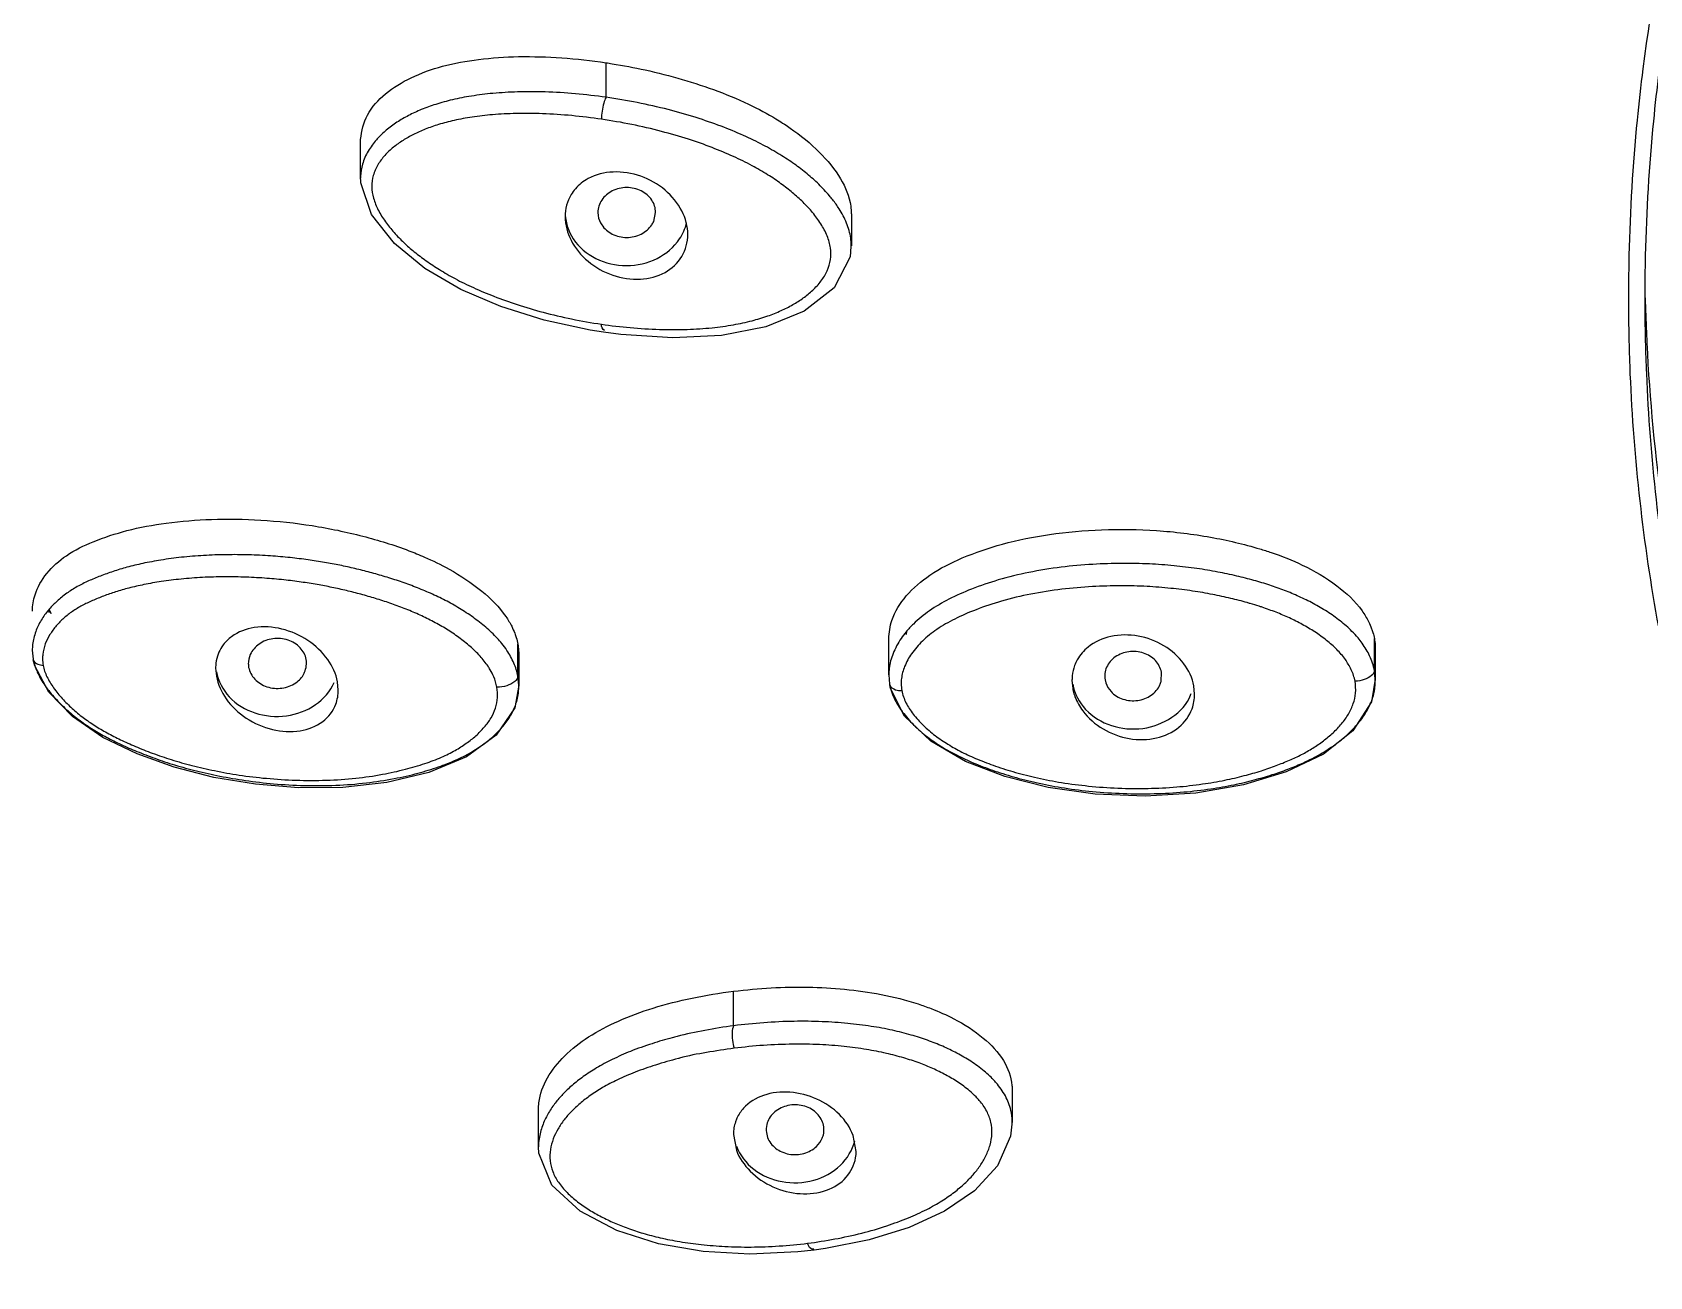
# Model space of a CAD drawing. Extents: x -1802 to -1505, y -7177 to -6757.
# Drawn here: x -1771.56 to -1751.79, y -6937.6 to -6922.4 of the extents above; entities that cross this region are included whole.
import ezdxf

# ---------------------------------------------------------------- set-up
doc = ezdxf.new("R2010")
doc.units = 0
doc.header["$LTSCALE"] = 5
doc.header["$MEASUREMENT"] = 0
doc.layers.add('DWG', color=7, linetype='CONTINUOUS')

msp = doc.modelspace()

# ---------------------------------------------------------------- linework, layer by layer
at = {"layer": 'DWG'}
for p, q in [((-1764.546, -6923.19), (-1764.546, -6922.767)), ((-1767.546, -6924.178), (-1767.546, -6923.718)), ((-1767.546, -6924.152), (-1767.546, -6924.178)), ((-1764.646, -6924.598), (-1764.643, -6924.636)), ((-1763.963, -6924.707), (-1763.94, -6924.598)), ((-1761.546, -6924.614), (-1761.546, -6925.006)), ((-1761.549, -6924.949), (-1761.56, -6925.14)), ((-1761.547, -6925.006), (-1761.549, -6924.951)), ((-1764.741, -6926.036), (-1765.301, -6925.914)), ((-1764.576, -6926.062), (-1764.741, -6926.036)), ((-1764.363, -6926.09), (-1764.576, -6926.062)), ((-1761.089, -6930.249), (-1761.089, -6929.806)), ((-1755.152, -6930.196), (-1755.152, -6929.804)), ((-1771.56, -6929.947), (-1771.55, -6930.055)), ((-1765.624, -6930.266), (-1765.624, -6929.874)), ((-1765.613, -6929.996), (-1765.613, -6930.388)), ((-1755.141, -6929.926), (-1755.141, -6930.318)), ((-1769.319, -6930.167), (-1769.31, -6930.266)), ((-1768.918, -6930.117), (-1768.915, -6930.157)), ((-1755.142, -6930.301), (-1755.152, -6930.196)), ((-1767.819, -6930.434), (-1767.828, -6930.335)), ((-1765.613, -6930.375), (-1765.662, -6930.652)), ((-1765.613, -6930.374), (-1765.624, -6930.266)), ((-1765.613, -6930.388), (-1765.613, -6930.374)), ((-1761.089, -6930.249), (-1761.079, -6930.362)), ((-1758.85, -6930.315), (-1758.84, -6930.415)), ((-1758.445, -6930.31), (-1758.435, -6930.347)), ((-1757.76, -6930.329), (-1757.756, -6930.216)), ((-1757.35, -6930.485), (-1757.359, -6930.384)), ((-1755.142, -6930.301), (-1755.188, -6930.58)), ((-1755.141, -6930.318), (-1755.142, -6930.301)), ((-1771.068, -6930.759), (-1771.358, -6930.46)), ((-1755.188, -6930.58), (-1755.415, -6930.931)), ((-1765.662, -6930.652), (-1765.891, -6930.987)), ((-1760.576, -6931.058), (-1760.895, -6930.753)), ((-1762.986, -6934.537), (-1762.986, -6934.115)), ((-1759.58, -6935.327), (-1759.58, -6935.72)), ((-1765.372, -6936.021), (-1765.372, -6935.563)), ((-1759.58, -6935.72), (-1759.58, -6935.703)), ((-1762.988, -6935.865), (-1762.952, -6936.059)), ((-1762.586, -6935.842), (-1762.571, -6935.902)), ((-1761.488, -6936.072), (-1761.525, -6935.877)), ((-1762.201, -6937.301), (-1762.788, -6937.327)), ((-1762.003, -6937.28), (-1762.201, -6937.301))]:
    msp.add_line(p, q, dxfattribs=at)
for points in [[(-1765.301, -6925.914), (-1765.83, -6925.748), (-1766.32, -6925.538), (-1766.761, -6925.281), (-1767.133, -6924.975), (-1767.412, -6924.624), (-1767.544, -6924.235), (-1767.546, -6924.15)], [(-1761.56, -6925.14), (-1761.757, -6925.518), (-1762.122, -6925.804), (-1762.592, -6925.996), (-1763.135, -6926.101), (-1763.729, -6926.13), (-1764.363, -6926.09)], [(-1771.358, -6930.46), (-1771.531, -6930.137), (-1771.549, -6930.064)], [(-1760.895, -6930.753), (-1761.068, -6930.416), (-1761.078, -6930.372)], [(-1765.891, -6930.987), (-1766.252, -6931.251), (-1766.711, -6931.44), (-1767.225, -6931.563), (-1767.764, -6931.624), (-1768.304, -6931.629), (-1768.831, -6931.586), (-1769.34, -6931.502), (-1769.824, -6931.377), (-1770.278, -6931.214), (-1770.697, -6931.012), (-1771.068, -6930.759)], [(-1755.415, -6930.931), (-1755.775, -6931.218), (-1756.229, -6931.435), (-1756.753, -6931.593), (-1757.336, -6931.694), (-1757.954, -6931.731), (-1758.566, -6931.706), (-1759.14, -6931.624), (-1759.669, -6931.491), (-1760.153, -6931.306), (-1760.576, -6931.058)], [(-1759.58, -6935.702), (-1759.599, -6935.888), (-1759.759, -6936.248), (-1760.039, -6936.554), (-1760.406, -6936.804), (-1760.84, -6937.002), (-1761.328, -6937.154)], [(-1762.788, -6937.327), (-1763.359, -6937.295), (-1763.905, -6937.201), (-1764.413, -6937.039), (-1764.861, -6936.802), (-1765.207, -6936.485), (-1765.368, -6936.095), (-1765.372, -6936.018)], [(-1761.328, -6937.154), (-1761.862, -6937.26), (-1762.003, -6937.28)]]:
    msp.add_lwpolyline(points, dxfattribs=at)
for points, start_tangent, end_tangent in [([(-1748.879, -6914.105), (-1749.118, -6914.524), (-1750.475, -6917.4), (-1751.42, -6920.396), (-1751.87, -6922.842)], (-0.502929, -0.864328), (-0.125894, -0.992044)), ([(-1752.117, -6962.63), (-1759.841, -6957.684), (-1766.486, -6951.684), (-1771.866, -6944.804), (-1775.819, -6937.239), (-1778.241, -6929.207), (-1779.055, -6920.938)], (-0.882354, 0.470586), (0, 1)), ([(-1770.541, -6945.904), (-1771.761, -6944.057), (-1775.496, -6936.71), (-1777.779, -6928.933), (-1778.545, -6921.268)], (-0.570427, 0.821349), (-0.007928, 0.999969)), ([(-1778.246, -6921.242), (-1778.171, -6923.758), (-1776.957, -6931.55), (-1774.296, -6939.067), (-1770.259, -6946.111), (-1764.95, -6952.498), (-1758.508, -6958.061), (-1751.109, -6962.647), (-1742.947, -6966.136), (-1734.238, -6968.437), (-1725.208, -6969.491)], (-0.000085, -1), (0.998958, -0.04564)), ([(-1765.615, -6922.693), (-1765.088, -6922.708)], (0.999829, 0.018495), (0.997571, -0.069661)), ([(-1767.243, -6923.148), (-1766.929, -6922.951), (-1766.545, -6922.811), (-1766.103, -6922.727), (-1765.615, -6922.693)], (0.769177, 0.639036), (0.999829, 0.018495)), ([(-1765.088, -6922.708), (-1764.546, -6922.767)], (0.997571, -0.069661), (0.989107, -0.147196)), ([(-1764.546, -6922.767), (-1764.471, -6922.779)], (0.989107, -0.147196), (0.987527, -0.157452)), ([(-1764.471, -6922.779), (-1764.068, -6922.855)], (0.987527, -0.157452), (0.977008, -0.213203)), ([(-1764.068, -6922.855), (-1763.613, -6922.971), (-1763.177, -6923.116), (-1762.754, -6923.298), (-1762.429, -6923.478)], (0.977008, -0.213203), (0.849461, -0.527651)), ([(-1751.87, -6922.842), (-1751.94, -6923.468), (-1752.04, -6925.121)], (-0.125894, -0.992044), (-0.023411, -0.999726)), ([(-1751.673, -6922.876), (-1751.741, -6923.482), (-1751.84, -6925.125)], (-0.125237, -0.992127), (-0.023394, -0.999726)), ([(-1767.463, -6923.406), (-1767.243, -6923.148)], (0.481154, 0.876636), (0.769177, 0.639036)), ([(-1766.627, -6923.276), (-1766.804, -6923.34)], (-0.952811, -0.303565), (-0.924546, -0.38107)), ([(-1765.29, -6923.124), (-1765.629, -6923.124), (-1765.928, -6923.142), (-1766.192, -6923.175), (-1766.424, -6923.22), (-1766.627, -6923.276)], (-0.999534, 0.030538), (-0.952811, -0.303565)), ([(-1764.92, -6923.147), (-1765.29, -6923.124)], (-0.996122, 0.087981), (-0.999534, 0.030538)), ([(-1764.546, -6923.19), (-1764.92, -6923.147)], (-0.990022, 0.140912), (-0.996122, 0.087981)), ([(-1764.546, -6923.19), (-1764.574, -6923.261), (-1764.595, -6923.359)], (-0.499419, -0.866361), (-0.142871, -0.989741)), ([(-1763.786, -6923.34), (-1764.164, -6923.255), (-1764.546, -6923.19)], (-0.968814, 0.247787), (-0.990022, 0.140913)), ([(-1767.547, -6923.718), (-1767.546, -6923.704), (-1767.463, -6923.406)], (0.003205, 0.999995), (0.481154, 0.876636)), ([(-1766.804, -6923.34), (-1766.961, -6923.413), (-1767.102, -6923.495), (-1767.233, -6923.592), (-1767.336, -6923.689)], (-0.924546, -0.38107), (-0.679587, -0.733595)), ([(-1765.933, -6923.403), (-1766.184, -6923.432), (-1766.403, -6923.473), (-1766.593, -6923.523)], (-0.996468, -0.083979), (-0.95614, -0.292908)), ([(-1764.964, -6923.414), (-1765.321, -6923.391), (-1765.647, -6923.388), (-1765.933, -6923.403)], (-0.995641, 0.093264), (-0.996468, -0.083979)), ([(-1764.602, -6923.458), (-1764.964, -6923.414)], (-0.989314, 0.145799), (-0.995641, 0.093264)), ([(-1764.595, -6923.359), (-1764.602, -6923.458)], (-0.142871, -0.989741), (-0.003111, -0.999995)), ([(-1763.538, -6923.702), (-1763.868, -6923.607), (-1764.232, -6923.522), (-1764.602, -6923.458)], (-0.951963, 0.306214), (-0.989314, 0.145799)), ([(-1762.42, -6923.89), (-1762.625, -6923.773), (-1762.866, -6923.656), (-1763.14, -6923.543), (-1763.444, -6923.438), (-1763.786, -6923.34)], (-0.851996, 0.523549), (-0.968814, 0.247787)), ([(-1762.429, -6923.478), (-1762.345, -6923.532), (-1761.977, -6923.822)], (0.849461, -0.527651), (0.725288, -0.688446)), ([(-1766.9, -6923.645), (-1767.028, -6923.717), (-1767.145, -6923.801), (-1767.25, -6923.9), (-1767.335, -6924.016)], (-0.893009, -0.450039), (-0.506756, -0.862089)), ([(-1766.593, -6923.523), (-1766.756, -6923.58), (-1766.9, -6923.645)], (-0.95614, -0.292908), (-0.893009, -0.450039)), ([(-1767.336, -6923.689), (-1767.353, -6923.708), (-1767.454, -6923.848), (-1767.523, -6924.008)], (-0.679587, -0.733595), (-0.270091, -0.962835)), ([(-1762.988, -6923.914), (-1763.248, -6923.805), (-1763.538, -6923.702)], (-0.90984, 0.414958), (-0.951963, 0.306214)), ([(-1761.977, -6923.822), (-1761.703, -6924.146), (-1761.562, -6924.474)], (0.725288, -0.688446), (0.196735, -0.980457)), ([(-1767.523, -6924.008), (-1767.546, -6924.152)], (-0.270091, -0.962835), (-0.042306, -0.999105)), ([(-1767.335, -6924.016), (-1767.391, -6924.144), (-1767.409, -6924.28), (-1767.388, -6924.422)], (-0.506756, -0.862089), (0.268371, -0.963316)), ([(-1762.761, -6924.026), (-1762.988, -6923.914)], (-0.881493, 0.472197), (-0.90984, 0.414958)), ([(-1762.407, -6924.246), (-1762.57, -6924.136), (-1762.761, -6924.026)], (-0.810389, 0.585893), (-0.881493, 0.472197)), ([(-1762.243, -6924.006), (-1762.42, -6923.89)], (-0.814615, 0.580003), (-0.851996, 0.523549)), ([(-1761.814, -6924.393), (-1761.945, -6924.253), (-1762.087, -6924.126), (-1762.243, -6924.006)], (-0.64422, 0.76484), (-0.814615, 0.580003)), ([(-1764.459, -6924.103), (-1764.765, -6924.184), (-1764.92, -6924.307)], (-0.998912, -0.046643), (-0.659583, -0.751632)), ([(-1764.121, -6924.154), (-1764.459, -6924.103)], (-0.943133, 0.332416), (-0.998912, -0.046643)), ([(-1763.824, -6924.324), (-1764.121, -6924.154)], (-0.764317, 0.644841), (-0.943133, 0.332416)), ([(-1762.265, -6924.357), (-1762.407, -6924.246)], (-0.766632, 0.642086), (-0.810389, 0.585893)), ([(-1767.388, -6924.422), (-1767.33, -6924.568), (-1767.243, -6924.71), (-1767.137, -6924.843)], (0.268371, -0.963316), (0.664531, -0.747261)), ([(-1764.92, -6924.307), (-1764.972, -6924.378), (-1765.046, -6924.648)], (-0.659583, -0.751632), (0, -1)), ([(-1763.94, -6924.598), (-1763.987, -6924.446), (-1764.116, -6924.334), (-1764.293, -6924.293), (-1764.47, -6924.334), (-1764.599, -6924.446), (-1764.646, -6924.598)], (0, 1), (0, -1)), ([(-1763.546, -6924.866), (-1763.618, -6924.579), (-1763.824, -6924.324)], (0, 1), (-0.764317, 0.644841)), ([(-1762.02, -6924.599), (-1762.137, -6924.472), (-1762.265, -6924.357)], (-0.639111, 0.769114), (-0.766632, 0.642086)), ([(-1761.774, -6924.442), (-1761.814, -6924.393)], (-0.614334, 0.789046), (-0.64422, 0.76484)), ([(-1761.549, -6924.951), (-1761.554, -6924.911), (-1761.605, -6924.726), (-1761.697, -6924.552), (-1761.774, -6924.442)], (-0.083226, 0.996531), (-0.614334, 0.789046)), ([(-1765.046, -6924.598), (-1764.946, -6924.921), (-1764.671, -6925.158), (-1764.296, -6925.245)], (0, -1), (1, 0)), ([(-1765.046, -6924.648), (-1764.974, -6924.936)], (0, -1), (0.450959, -0.892545)), ([(-1764.643, -6924.636), (-1764.599, -6924.749), (-1764.47, -6924.861), (-1764.293, -6924.902), (-1764.116, -6924.861), (-1763.987, -6924.749), (-1763.963, -6924.707)], (0.152882, -0.988244), (0.405486, 0.914101)), ([(-1761.843, -6924.884), (-1761.919, -6924.737), (-1762.02, -6924.599)], (-0.375404, 0.926861), (-0.639111, 0.769114)), ([(-1761.562, -6924.474), (-1761.549, -6924.567)], (0.196735, -0.980457), (0.065993, -0.99782)), ([(-1761.549, -6924.567), (-1761.548, -6924.614)], (0.065993, -0.99782), (-0.001962, -0.999998)), ([(-1767.137, -6924.843), (-1767.019, -6924.964), (-1766.89, -6925.077), (-1766.746, -6925.187), (-1766.582, -6925.296), (-1766.391, -6925.406), (-1766.168, -6925.516), (-1765.916, -6925.622), (-1765.633, -6925.723), (-1765.316, -6925.817)], (0.664531, -0.747261), (0.966582, -0.256356)), ([(-1764.296, -6925.245), (-1763.921, -6925.158), (-1763.647, -6924.921), (-1763.561, -6924.723)], (1, 0), (0.227386, 0.973805)), ([(-1764.974, -6924.936), (-1764.766, -6925.194), (-1764.464, -6925.364), (-1764.125, -6925.413), (-1763.824, -6925.329), (-1763.62, -6925.135), (-1763.546, -6924.866)], (0.450959, -0.892545), (0, 1)), ([(-1761.842, -6925.309), (-1761.802, -6925.173), (-1761.802, -6925.031), (-1761.843, -6924.884)], (0.409028, 0.912522), (-0.375404, 0.926861)), ([(-1752.04, -6925.121), (-1752.046, -6925.766)], (-0.023411, -0.999726), (0.005647, -0.999984)), ([(-1751.84, -6925.125), (-1751.846, -6925.641)], (-0.023394, -0.999726), (-0.000006, -1)), ([(-1762.262, -6925.724), (-1762.134, -6925.642), (-1762.019, -6925.547), (-1761.918, -6925.436), (-1761.842, -6925.309)], (0.869196, 0.494468), (0.409028, 0.912522)), ([(-1751.846, -6925.641), (-1751.846, -6925.775)], (-0.000006, -1), (0.006095, -0.999981)), ([(-1751.841, -6925.641), (-1751.827, -6926.06)], (0.022931, -0.999737), (0.041994, -0.999118)), ([(-1765.316, -6925.817), (-1764.966, -6925.899), (-1764.602, -6925.963)], (0.966582, -0.256356), (0.989322, -0.145744)), ([(-1763.891, -6926.027), (-1763.552, -6926.026), (-1763.25, -6926.006), (-1762.987, -6925.969), (-1762.761, -6925.92), (-1762.569, -6925.862), (-1762.405, -6925.796), (-1762.262, -6925.724)], (0.999555, -0.029819), (0.869196, 0.494468)), ([(-1752.046, -6925.766), (-1752.027, -6926.572), (-1751.68, -6929.662), (-1750.903, -6932.694), (-1749.709, -6935.623), (-1748.114, -6938.406), (-1746.142, -6941.003), (-1743.821, -6943.376), (-1741.186, -6945.49), (-1738.275, -6947.315), (-1735.13, -6948.824), (-1732.182, -6949.88)], (0.005647, -0.999984), (0.956466, -0.291842)), ([(-1751.846, -6925.775), (-1751.827, -6926.566), (-1751.482, -6929.635), (-1750.711, -6932.646), (-1749.524, -6935.556), (-1748.443, -6937.529)], (0.006095, -0.999981), (0.52053, -0.853843)), ([(-1764.563, -6926.041), (-1764.602, -6925.963)], (-0.856546, 0.51607), (-0.003128, 0.999995)), ([(-1764.602, -6925.963), (-1764.25, -6926.005), (-1763.891, -6926.027)], (0.989322, -0.145746), (0.999555, -0.029819)), ([(-1751.827, -6926.06), (-1751.642, -6928.134)], (0.041994, -0.999118), (0.135785, -0.990738)), ([(-1771.144, -6928.792), (-1770.815, -6928.621), (-1770.404, -6928.486), (-1769.922, -6928.393), (-1769.371, -6928.349), (-1768.768, -6928.357), (-1768.137, -6928.425), (-1767.519, -6928.554), (-1766.956, -6928.731), (-1766.767, -6928.808)], (0.824625, 0.56568), (0.917498, -0.397741)), ([(-1759.7, -6928.651), (-1759.126, -6928.533), (-1758.487, -6928.476), (-1757.814, -6928.485), (-1757.154, -6928.566), (-1756.553, -6928.709), (-1756.414, -6928.753)], (0.964883, 0.262681), (0.946995, -0.32125)), ([(-1771.527, -6929.27), (-1771.382, -6929.01), (-1771.144, -6928.792)], (0.306858, 0.951755), (0.824625, 0.56568)), ([(-1769.187, -6928.78), (-1769.466, -6928.79), (-1769.737, -6928.812), (-1769.988, -6928.846), (-1770.21, -6928.887), (-1770.403, -6928.934), (-1770.573, -6928.985), (-1770.728, -6929.041)], (-0.999917, -0.012909), (-0.932756, -0.360507)), ([(-1767.8, -6928.909), (-1767.988, -6928.874), (-1768.188, -6928.843), (-1768.406, -6928.816), (-1768.649, -6928.795), (-1768.912, -6928.782), (-1769.187, -6928.78)], (-0.979932, 0.19933), (-0.999917, -0.012909)), ([(-1766.767, -6928.808), (-1766.465, -6928.956), (-1766.065, -6929.225)], (0.917498, -0.397741), (0.772779, -0.634675)), ([(-1760.875, -6929.284), (-1760.586, -6929.03), (-1760.19, -6928.82), (-1759.7, -6928.651)], (0.647696, 0.761899), (0.964883, 0.262681)), ([(-1756.414, -6928.753), (-1756.033, -6928.907), (-1755.612, -6929.16)], (0.946995, -0.32125), (0.799516, -0.600645)), ([(-1766.512, -6929.338), (-1766.692, -6929.252), (-1766.875, -6929.176), (-1767.06, -6929.108), (-1767.246, -6929.049), (-1767.431, -6928.996), (-1767.616, -6928.95), (-1767.8, -6928.909)], (-0.888144, 0.459566), (-0.979932, 0.19933)), ([(-1759.376, -6928.997), (-1759.75, -6929.089), (-1760.078, -6929.201), (-1760.354, -6929.325)], (-0.980389, -0.197072), (-0.889872, -0.456211)), ([(-1757.322, -6928.949), (-1757.601, -6928.915), (-1757.903, -6928.893), (-1758.232, -6928.886), (-1758.595, -6928.898), (-1758.982, -6928.933), (-1759.376, -6928.997)], (-0.989651, 0.143495), (-0.980389, -0.197072)), ([(-1757.067, -6928.992), (-1757.322, -6928.949)], (-0.98233, 0.187158), (-0.989651, 0.143495)), ([(-1756.074, -6929.291), (-1756.25, -6929.217), (-1756.432, -6929.152), (-1756.625, -6929.094), (-1756.835, -6929.041), (-1757.067, -6928.992)], (-0.910894, 0.41264), (-0.98233, 0.187158)), ([(-1770.872, -6929.101), (-1771.01, -6929.17), (-1771.139, -6929.252), (-1771.258, -6929.347)], (-0.909498, -0.415708), (-0.738156, -0.67463)), ([(-1770.728, -6929.041), (-1770.872, -6929.101)], (-0.932756, -0.360507), (-0.909498, -0.415708)), ([(-1769.211, -6929.051), (-1769.481, -6929.058), (-1769.742, -6929.078), (-1769.983, -6929.108), (-1770.195, -6929.146), (-1770.379, -6929.188), (-1770.541, -6929.235), (-1770.688, -6929.285)], (-0.999982, -0.005944), (-0.936757, -0.349981)), ([(-1767.874, -6929.184), (-1768.055, -6929.149), (-1768.247, -6929.118), (-1768.457, -6929.091), (-1768.691, -6929.069), (-1768.945, -6929.055), (-1769.211, -6929.051)], (-0.978576, 0.205888), (-0.999982, -0.005944)), ([(-1767.166, -6929.38), (-1767.342, -6929.322), (-1767.52, -6929.27), (-1767.697, -6929.224), (-1767.874, -6929.184)], (-0.94393, 0.330145), (-0.978576, 0.205888)), ([(-1758.974, -6929.203), (-1759.352, -6929.262), (-1759.71, -6929.347), (-1760.022, -6929.452), (-1760.283, -6929.567)], (-0.992823, -0.119595), (-0.893203, -0.449654)), ([(-1757.374, -6929.224), (-1757.642, -6929.191), (-1757.932, -6929.168), (-1758.249, -6929.16), (-1758.6, -6929.17), (-1758.974, -6929.203)], (-0.989009, 0.147857), (-0.992823, -0.119595)), ([(-1755.612, -6929.16), (-1755.303, -6929.465), (-1755.223, -6929.598)], (0.799516, -0.600645), (0.446698, -0.894685)), ([(-1771.559, -6929.468), (-1771.527, -6929.27)], (0.003152, 0.999995), (0.306858, 0.951755)), ([(-1770.824, -6929.341), (-1770.951, -6929.402), (-1771.068, -6929.473), (-1771.174, -6929.555), (-1771.267, -6929.649), (-1771.344, -6929.755), (-1771.401, -6929.871), (-1771.432, -6929.998)], (-0.914956, -0.403553), (-0.112562, -0.993645)), ([(-1771.258, -6929.347), (-1771.352, -6929.444)], (-0.738156, -0.67463), (-0.652038, -0.758186)), ([(-1770.688, -6929.285), (-1770.824, -6929.341)], (-0.936757, -0.349981), (-0.914956, -0.403553)), ([(-1766.902, -6929.482), (-1766.991, -6929.445), (-1767.166, -6929.38)], (-0.919477, 0.393143), (-0.94393, 0.330145)), ([(-1766.338, -6929.436), (-1766.512, -6929.338)], (-0.855502, 0.5178), (-0.888144, 0.459566)), ([(-1766.065, -6929.225), (-1765.77, -6929.536), (-1765.699, -6929.655)], (0.772779, -0.634675), (0.451418, -0.892313)), ([(-1761.05, -6929.582), (-1760.875, -6929.284)], (0.321204, 0.94701), (0.647696, 0.761899)), ([(-1760.354, -6929.325), (-1760.59, -6929.464), (-1760.788, -6929.627)], (-0.889872, -0.456211), (-0.713437, -0.70072)), ([(-1756.907, -6929.314), (-1757.129, -6929.266), (-1757.374, -6929.224)], (-0.972781, 0.231725), (-0.989009, 0.147857)), ([(-1756.707, -6929.366), (-1756.907, -6929.314)], (-0.962207, 0.272319), (-0.972781, 0.231725)), ([(-1756.67, -6929.377), (-1756.707, -6929.366)], (-0.959783, 0.280743), (-0.962207, 0.272319)), ([(-1756.561, -6929.41), (-1756.67, -6929.377)], (-0.951735, 0.306921), (-0.959783, 0.280743)), ([(-1756.033, -6929.633), (-1756.191, -6929.553), (-1756.354, -6929.484), (-1756.525, -6929.422), (-1756.561, -6929.41)], (-0.877283, 0.479974), (-0.951735, 0.306921)), ([(-1755.9, -6929.376), (-1756.074, -6929.291)], (-0.880499, 0.474049), (-0.910894, 0.41264)), ([(-1755.571, -6929.589), (-1755.731, -6929.476), (-1755.9, -6929.376)], (-0.786812, 0.617193), (-0.880499, 0.474049)), ([(-1771.352, -6929.444), (-1771.363, -6929.457), (-1771.451, -6929.58), (-1771.518, -6929.72), (-1771.556, -6929.878), (-1771.56, -6929.947)], (-0.652038, -0.758186), (0.00062, -1)), ([(-1771.353, -6929.444), (-1771.358, -6929.487)], (-0.151226, -0.988499), (-0.062559, -0.998041)), ([(-1771.33, -6929.504), (-1771.349, -6929.44)], (-0.346456, 0.938066), (-0.216774, 0.976222)), ([(-1766.495, -6929.691), (-1766.654, -6929.6), (-1766.82, -6929.518), (-1766.902, -6929.482)], (-0.850354, 0.52621), (-0.919477, 0.393143)), ([(-1766.016, -6929.667), (-1766.172, -6929.545), (-1766.338, -6929.436)], (-0.759041, 0.651043), (-0.855502, 0.5178)), ([(-1761.088, -6929.806), (-1761.05, -6929.582)], (0.004984, 0.999988), (0.321204, 0.94701)), ([(-1760.283, -6929.567), (-1760.501, -6929.693)], (-0.893203, -0.449654), (-0.827823, -0.56099)), ([(-1755.426, -6929.717), (-1755.571, -6929.589)], (-0.708629, 0.705581), (-0.786812, 0.617193)), ([(-1755.223, -6929.598), (-1755.186, -6929.684)], (0.446698, -0.894685), (0.345292, -0.938495)), ([(-1768.846, -6929.671), (-1769.125, -6929.782), (-1769.225, -6929.881)], (-0.988437, -0.151632), (-0.602528, -0.798097)), ([(-1768.211, -6930.06), (-1768.286, -6929.917), (-1768.434, -6929.824), (-1768.618, -6929.807), (-1768.787, -6929.872), (-1768.895, -6930), (-1768.919, -6930.117)], (-0.180556, 0.983565), (0.021818, -0.999762)), ([(-1768.51, -6929.688), (-1768.846, -6929.671)], (-0.971344, 0.237679), (-0.988437, -0.151632)), ([(-1768.191, -6929.828), (-1768.51, -6929.688)], (-0.833829, 0.552022), (-0.971344, 0.237679)), ([(-1766.345, -6929.792), (-1766.495, -6929.691)], (-0.80793, 0.589279), (-0.850354, 0.52621)), ([(-1766.085, -6930.02), (-1766.206, -6929.902), (-1766.345, -6929.792)], (-0.67224, 0.740333), (-0.80793, 0.589279)), ([(-1765.876, -6929.801), (-1766.016, -6929.667)], (-0.678873, 0.734255), (-0.759041, 0.651043)), ([(-1765.818, -6929.867), (-1765.876, -6929.801)], (-0.628762, 0.777598), (-0.678873, 0.734255)), ([(-1765.699, -6929.655), (-1765.662, -6929.74)], (0.451418, -0.892313), (0.356558, -0.934273)), ([(-1765.662, -6929.74), (-1765.643, -6929.793)], (0.356558, -0.934273), (0.290885, -0.956758)), ([(-1765.643, -6929.793), (-1765.624, -6929.874)], (0.290885, -0.956758), (0.180561, -0.983564)), ([(-1760.938, -6929.804), (-1761.037, -6929.989), (-1761.084, -6930.169), (-1761.089, -6930.249)], (-0.564684, -0.825307), (0.000729, -1)), ([(-1760.877, -6929.723), (-1760.938, -6929.804)], (-0.636296, -0.771445), (-0.564684, -0.825307)), ([(-1760.501, -6929.693), (-1760.678, -6929.836), (-1760.81, -6929.99), (-1760.895, -6930.146), (-1760.934, -6930.292)], (-0.827823, -0.56099), (-0.122262, -0.992498)), ([(-1760.871, -6929.717), (-1760.88, -6929.761)], (-0.240224, -0.970717), (-0.164405, -0.986393)), ([(-1760.788, -6929.627), (-1760.877, -6929.723)], (-0.713437, -0.70072), (-0.636296, -0.771445)), ([(-1758.374, -6929.779), (-1758.652, -6929.909), (-1758.784, -6930.064)], (-0.976849, -0.213931), (-0.49229, -0.870431)), ([(-1758.041, -6929.775), (-1758.374, -6929.779)], (-0.984268, 0.17668), (-0.976849, -0.213931)), ([(-1757.725, -6929.893), (-1758.041, -6929.775)], (-0.857894, 0.513827), (-0.984268, 0.17668)), ([(-1755.88, -6929.724), (-1756.033, -6929.633)], (-0.836445, 0.548051), (-0.877283, 0.479974)), ([(-1755.611, -6929.939), (-1755.737, -6929.827), (-1755.88, -6929.724)], (-0.704134, 0.710067), (-0.836445, 0.548051)), ([(-1755.352, -6929.797), (-1755.426, -6929.717)], (-0.645626, 0.763654), (-0.708629, 0.705581)), ([(-1755.21, -6930.017), (-1755.301, -6929.863), (-1755.352, -6929.797)], (-0.418008, 0.908443), (-0.645626, 0.763654)), ([(-1755.186, -6929.684), (-1755.17, -6929.732)], (0.345292, -0.938495), (0.282332, -0.959317)), ([(-1755.17, -6929.732), (-1755.152, -6929.804)], (0.282332, -0.959317), (0.180561, -0.983564)), ([(-1755.152, -6929.804), (-1755.143, -6929.888)], (0.180561, -0.983564), (0.052761, -0.998607)), ([(-1771.432, -6929.998), (-1771.435, -6930.051)], (-0.112562, -0.993645), (-0.000139, -1)), ([(-1769.243, -6929.907), (-1769.288, -6929.995), (-1769.315, -6930.105)], (-0.550412, -0.834893), (-0.120317, -0.992735)), ([(-1769.225, -6929.881), (-1769.243, -6929.907)], (-0.602528, -0.798097), (-0.550413, -0.834893)), ([(-1767.828, -6930.335), (-1767.949, -6930.06), (-1768.191, -6929.828)], (-0.180556, 0.983565), (-0.833829, 0.552022)), ([(-1765.758, -6929.949), (-1765.818, -6929.867)], (-0.557543, 0.830148), (-0.628762, 0.777598)), ([(-1765.673, -6930.105), (-1765.758, -6929.949)], (-0.391766, 0.920065), (-0.557543, 0.830148)), ([(-1765.624, -6929.874), (-1765.615, -6929.946)], (0.180561, -0.983564), (0.070793, -0.997491)), ([(-1765.615, -6929.946), (-1765.613, -6929.995)], (0.070793, -0.997491), (-0.002101, -0.999998)), ([(-1757.756, -6930.216), (-1757.829, -6930.074), (-1757.975, -6929.982), (-1758.155, -6929.966), (-1758.32, -6930.029), (-1758.426, -6930.155), (-1758.445, -6930.31)], (-0.180556, 0.983565), (0.180556, -0.983565)), ([(-1757.359, -6930.384), (-1757.481, -6930.112), (-1757.725, -6929.893)], (-0.180556, 0.983565), (-0.857894, 0.513827)), ([(-1755.507, -6930.061), (-1755.611, -6929.939)], (-0.581244, 0.81373), (-0.704134, 0.710067)), ([(-1755.143, -6929.888), (-1755.142, -6929.926)], (0.052761, -0.998607), (-0.002127, -0.999998)), ([(-1771.55, -6930.055), (-1771.512, -6930.183)], (0.180824, -0.983515), (0.369564, -0.929205)), ([(-1771.549, -6930.063), (-1771.492, -6930.118)], (0.20606, -0.978539), (0.922472, -0.386064)), ([(-1771.512, -6930.183), (-1771.489, -6930.236)], (0.369564, -0.929205), (0.432117, -0.901818)), ([(-1771.492, -6930.118), (-1771.428, -6930.132)], (0.922472, -0.386064), (0.997173, -0.075144)), ([(-1771.435, -6930.051), (-1771.428, -6930.132)], (-0.000139, -1), (0.18, -0.983667)), ([(-1771.428, -6930.132), (-1771.381, -6930.271)], (0.180701, -0.983538), (0.428428, -0.903576)), ([(-1769.315, -6930.105), (-1769.319, -6930.167)], (-0.120317, -0.992735), (-0.001116, -0.999999)), ([(-1768.915, -6930.157), (-1768.84, -6930.3), (-1768.692, -6930.393), (-1768.508, -6930.41), (-1768.339, -6930.345), (-1768.239, -6930.235)], (0.180556, -0.983565), (0.469183, 0.883101)), ([(-1768.239, -6930.235), (-1768.231, -6930.217), (-1768.211, -6930.06)], (0.469183, 0.883101), (-0.180556, 0.983565)), ([(-1765.988, -6930.144), (-1766.085, -6930.02)], (-0.551852, 0.833942), (-0.67224, 0.740333)), ([(-1765.963, -6930.185), (-1765.988, -6930.144)], (-0.503284, 0.864121), (-0.551852, 0.833942)), ([(-1765.919, -6930.271), (-1765.963, -6930.185)], (-0.389402, 0.921068), (-0.503284, 0.864121)), ([(-1765.624, -6930.266), (-1765.673, -6930.105)], (-0.180608, 0.983555), (-0.391766, 0.920065)), ([(-1758.784, -6930.064), (-1758.817, -6930.135), (-1758.846, -6930.259)], (-0.49229, -0.870431), (-0.105846, -0.994383)), ([(-1755.471, -6930.118), (-1755.507, -6930.061)], (-0.510583, 0.859829), (-0.581244, 0.81373)), ([(-1755.434, -6930.186), (-1755.471, -6930.118)], (-0.415872, 0.909423), (-0.510583, 0.859829)), ([(-1755.389, -6930.327), (-1755.434, -6930.186)], (-0.180555, 0.983565), (-0.415872, 0.909423)), ([(-1755.152, -6930.196), (-1755.186, -6930.257), (-1755.275, -6930.306)], (0.000122, -1), (-0.94829, -0.317405)), ([(-1755.152, -6930.196), (-1755.21, -6930.017)], (-0.180335, 0.983605), (-0.418008, 0.908443)), ([(-1771.489, -6930.236), (-1771.389, -6930.402)], (0.432117, -0.901818), (0.585371, -0.810766)), ([(-1771.389, -6930.402), (-1771.266, -6930.551), (-1771.127, -6930.686)], (0.585371, -0.810766), (0.749591, -0.661901)), ([(-1771.381, -6930.271), (-1771.299, -6930.408), (-1771.194, -6930.538), (-1771.072, -6930.659)], (0.428428, -0.903576), (0.74232, -0.670046)), ([(-1769.31, -6930.211), (-1769.152, -6930.517), (-1768.838, -6930.713)], (0.180556, -0.983565), (0.949512, -0.313731)), ([(-1769.31, -6930.266), (-1769.189, -6930.542), (-1768.945, -6930.776), (-1768.623, -6930.916)], (0.180556, -0.983565), (0.972353, -0.233518)), ([(-1768.452, -6930.748), (-1768.097, -6930.612), (-1767.869, -6930.341)], (0.990802, 0.135322), (0.401976, 0.91565)), ([(-1765.881, -6930.398), (-1765.919, -6930.271)], (-0.180537, 0.983568), (-0.389402, 0.921068)), ([(-1765.897, -6930.654), (-1765.873, -6930.527), (-1765.881, -6930.398)], (0.305213, 0.952284), (-0.180342, 0.983604)), ([(-1765.759, -6930.381), (-1765.881, -6930.398)], (-0.959557, -0.281514), (-0.999693, 0.024761)), ([(-1765.624, -6930.266), (-1765.661, -6930.33), (-1765.759, -6930.381)], (-0.00005, -1), (-0.959557, -0.281514)), ([(-1765.613, -6930.406), (-1765.613, -6930.388)], (0.026069, 0.99966), (-0.000384, 1)), ([(-1761.079, -6930.362), (-1761.051, -6930.463)], (0.181081, -0.983468), (0.331668, -0.943396)), ([(-1761.077, -6930.372), (-1761.007, -6930.43)], (0.21802, -0.975944), (0.95018, -0.311703)), ([(-1760.934, -6930.292), (-1760.937, -6930.358)], (-0.122262, -0.992498), (0.009711, -0.999953)), ([(-1760.937, -6930.358), (-1760.93, -6930.44)], (0.009711, -0.999953), (0.179948, -0.983676)), ([(-1758.846, -6930.259), (-1758.849, -6930.315)], (-0.105846, -0.994383), (-0.002635, -0.999997)), ([(-1758.84, -6930.364), (-1758.682, -6930.67), (-1758.368, -6930.867)], (0.180556, -0.983565), (0.949512, -0.313731)), ([(-1758.436, -6930.347), (-1758.372, -6930.453), (-1758.226, -6930.545), (-1758.046, -6930.561), (-1757.881, -6930.497), (-1757.774, -6930.371), (-1757.76, -6930.329)], (0.321399, -0.946944), (0.245719, 0.969341)), ([(-1755.657, -6930.956), (-1755.553, -6930.846), (-1755.468, -6930.727), (-1755.41, -6930.6), (-1755.383, -6930.472), (-1755.389, -6930.327)], (0.729822, 0.683638), (-0.180779, 0.983524)), ([(-1755.275, -6930.306), (-1755.389, -6930.327)], (-0.94829, -0.317405), (-0.999449, -0.033196)), ([(-1755.183, -6930.556), (-1755.177, -6930.541), (-1755.144, -6930.38), (-1755.142, -6930.338)], (0.334647, 0.942343), (0.029041, 0.999578)), ([(-1755.142, -6930.338), (-1755.141, -6930.318)], (0.029041, 0.999578), (0.000124, 1)), ([(-1768.286, -6930.932), (-1768.01, -6930.818), (-1767.85, -6930.606), (-1767.819, -6930.434)], (0.986798, 0.161953), (0.001658, 0.999999)), ([(-1765.654, -6930.621), (-1765.644, -6930.592), (-1765.614, -6930.432), (-1765.613, -6930.406)], (0.342199, 0.939627), (0.026069, 0.99966)), ([(-1761.051, -6930.463), (-1761.013, -6930.555)], (0.331668, -0.943396), (0.446457, -0.894805)), ([(-1761.013, -6930.555), (-1760.933, -6930.686)], (0.446457, -0.894805), (0.582161, -0.813074)), ([(-1761.007, -6930.43), (-1760.93, -6930.44)], (0.95018, -0.311703), (0.999981, 0.006117)), ([(-1760.93, -6930.44), (-1760.879, -6930.589)], (0.18123, -0.983441), (0.44369, -0.89618)), ([(-1760.879, -6930.589), (-1760.791, -6930.727), (-1760.667, -6930.865), (-1760.522, -6930.99)], (0.44369, -0.89618), (0.795165, -0.606393)), ([(-1758.84, -6930.415), (-1758.825, -6930.479)], (0.180556, -0.983565), (0.290083, -0.957001)), ([(-1758.825, -6930.479), (-1758.813, -6930.515)], (0.290083, -0.957001), (0.347262, -0.937768)), ([(-1758.813, -6930.515), (-1758.717, -6930.689), (-1758.469, -6930.909), (-1758.149, -6931.027)], (0.347262, -0.937768), (0.986054, -0.166425)), ([(-1757.982, -6930.902), (-1757.628, -6930.766), (-1757.399, -6930.495), (-1757.392, -6930.476)], (0.990802, 0.135322), (0.368998, 0.92943)), ([(-1757.816, -6931.019), (-1757.542, -6930.887), (-1757.381, -6930.662), (-1757.35, -6930.485)], (0.973743, 0.227652), (0.002883, 0.999996)), ([(-1755.209, -6930.62), (-1755.183, -6930.556)], (0.417512, 0.908671), (0.334647, 0.942343)), ([(-1771.127, -6930.686), (-1770.976, -6930.808)], (0.749591, -0.661901), (0.804563, -0.593868)), ([(-1771.072, -6930.659), (-1770.939, -6930.77)], (0.74232, -0.670046), (0.797102, -0.603845)), ([(-1770.939, -6930.77), (-1770.797, -6930.868), (-1770.646, -6930.957), (-1770.483, -6931.041), (-1770.3, -6931.123), (-1770.093, -6931.205), (-1769.861, -6931.284), (-1769.608, -6931.356), (-1769.332, -6931.419), (-1769.031, -6931.473), (-1768.698, -6931.513), (-1768.336, -6931.536), (-1767.964, -6931.536), (-1767.603, -6931.511), (-1767.278, -6931.464), (-1766.999, -6931.402), (-1766.76, -6931.332), (-1766.557, -6931.254), (-1766.39, -6931.171), (-1766.254, -6931.085)], (0.797102, -0.603845), (0.817952, 0.575286)), ([(-1768.838, -6930.713), (-1768.452, -6930.748)], (0.949512, -0.313731), (0.990802, 0.135322)), ([(-1766.136, -6930.992), (-1766.034, -6930.888), (-1765.952, -6930.775), (-1765.897, -6930.654)], (0.746122, 0.66581), (0.305213, 0.952284)), ([(-1765.836, -6930.911), (-1765.805, -6930.875), (-1765.71, -6930.741), (-1765.683, -6930.69)], (0.672316, 0.740265), (0.435977, 0.899958)), ([(-1765.683, -6930.69), (-1765.654, -6930.621)], (0.435977, 0.899958), (0.342199, 0.939627)), ([(-1760.933, -6930.686), (-1760.906, -6930.722)], (0.582161, -0.813074), (0.612423, -0.79053)), ([(-1760.906, -6930.722), (-1760.767, -6930.876)], (0.612423, -0.79053), (0.720364, -0.693596)), ([(-1755.367, -6930.86), (-1755.346, -6930.835), (-1755.248, -6930.696), (-1755.209, -6930.62)], (0.653725, 0.756732), (0.417512, 0.908671)), ([(-1770.976, -6930.808), (-1770.817, -6930.916), (-1770.651, -6931.011), (-1770.475, -6931.099), (-1770.281, -6931.184), (-1770.063, -6931.268), (-1769.82, -6931.349), (-1769.554, -6931.422), (-1769.267, -6931.486), (-1768.954, -6931.539), (-1768.61, -6931.579), (-1768.235, -6931.6), (-1767.849, -6931.598), (-1767.475, -6931.568), (-1767.137, -6931.516), (-1766.845, -6931.45), (-1766.594, -6931.373), (-1766.379, -6931.288), (-1766.199, -6931.196), (-1766.049, -6931.1)], (0.804563, -0.593868), (0.810735, 0.585413)), ([(-1768.623, -6930.916), (-1768.286, -6930.932)], (0.972353, -0.233518), (0.986798, 0.161953)), ([(-1766.254, -6931.085), (-1766.136, -6930.992)], (0.817952, 0.575286), (0.746122, 0.66581)), ([(-1766.049, -6931.1), (-1765.919, -6930.994)], (0.810735, 0.585413), (0.738156, 0.67463)), ([(-1765.919, -6930.994), (-1765.836, -6930.911)], (0.738156, 0.67463), (0.672316, 0.740265)), ([(-1760.767, -6930.876), (-1760.761, -6930.882), (-1760.595, -6931.022)], (0.720364, -0.693596), (0.799885, -0.600154)), ([(-1760.522, -6930.99), (-1760.365, -6931.097)], (0.795165, -0.606393), (0.850873, -0.525371)), ([(-1758.368, -6930.867), (-1757.982, -6930.902)], (0.949512, -0.313731), (0.990802, 0.135322)), ([(-1755.776, -6931.056), (-1755.657, -6930.956)], (0.798641, 0.601807), (0.729822, 0.683638)), ([(-1755.594, -6931.072), (-1755.463, -6930.96)], (0.794194, 0.607664), (0.725014, 0.688735)), ([(-1755.463, -6930.96), (-1755.367, -6930.86)], (0.725014, 0.688735), (0.653725, 0.756732)), ([(-1760.595, -6931.022), (-1760.418, -6931.141)], (0.799885, -0.600154), (0.855247, -0.51822)), ([(-1760.418, -6931.141), (-1760.231, -6931.243), (-1760.024, -6931.337), (-1759.791, -6931.424), (-1759.533, -6931.504), (-1759.25, -6931.573), (-1758.941, -6931.631), (-1758.599, -6931.674), (-1758.225, -6931.698), (-1757.844, -6931.7), (-1757.481, -6931.68), (-1757.153, -6931.641), (-1756.868, -6931.591), (-1756.621, -6931.532), (-1756.403, -6931.468), (-1756.211, -6931.402), (-1756.04, -6931.331), (-1755.883, -6931.255), (-1755.735, -6931.169), (-1755.594, -6931.072)], (0.855247, -0.51822), (0.794194, 0.607664)), ([(-1760.365, -6931.097), (-1760.196, -6931.192), (-1760.004, -6931.279), (-1759.785, -6931.363), (-1759.541, -6931.44), (-1759.272, -6931.508), (-1758.976, -6931.564), (-1758.647, -6931.607), (-1758.287, -6931.633), (-1757.919, -6931.636), (-1757.569, -6931.618), (-1757.253, -6931.582), (-1756.98, -6931.535), (-1756.743, -6931.48), (-1756.534, -6931.42), (-1756.351, -6931.357), (-1756.189, -6931.292), (-1756.042, -6931.222), (-1755.905, -6931.144), (-1755.776, -6931.056)], (0.850873, -0.525371), (0.798641, 0.601807)), ([(-1758.149, -6931.027), (-1757.816, -6931.019)], (0.986054, -0.166425), (0.973743, 0.227652)), ([(-1763.494, -6934.199), (-1762.986, -6934.115)], (0.978822, 0.204714), (0.992416, 0.122922)), ([(-1762.986, -6934.115), (-1762.525, -6934.074)], (0.992416, 0.122922), (0.998591, 0.053073)), ([(-1762.525, -6934.074), (-1762.074, -6934.066), (-1761.63, -6934.091), (-1761.184, -6934.155), (-1760.731, -6934.27), (-1760.571, -6934.327)], (0.998591, 0.053073), (0.932969, -0.359956)), ([(-1765.053, -6934.907), (-1764.76, -6934.674), (-1764.395, -6934.48), (-1763.97, -6934.321), (-1763.494, -6934.199)], (0.7112, 0.70299), (0.978822, 0.204714)), ([(-1760.571, -6934.327), (-1760.295, -6934.451), (-1759.933, -6934.688)], (0.932969, -0.359956), (0.76878, -0.639513)), ([(-1762.986, -6934.537), (-1763.337, -6934.593), (-1763.678, -6934.668)], (-0.991569, -0.129578), (-0.969394, -0.245511)), ([(-1762.986, -6934.537), (-1763.004, -6934.615), (-1763.001, -6934.715)], (-0.429211, -0.903204), (0.131421, -0.991327)), ([(-1762.247, -6934.483), (-1762.618, -6934.5), (-1762.986, -6934.537)], (-0.99986, -0.016728), (-0.991569, -0.129578)), ([(-1760.43, -6934.788), (-1760.614, -6934.715), (-1760.816, -6934.65), (-1761.044, -6934.592), (-1761.304, -6934.544), (-1761.591, -6934.508), (-1761.904, -6934.487), (-1762.247, -6934.483)], (-0.91666, 0.399667), (-0.99986, -0.016728)), ([(-1763.736, -6934.683), (-1763.983, -6934.756), (-1764.245, -6934.85), (-1764.471, -6934.95)], (-0.966522, -0.256585), (-0.898412, -0.439153)), ([(-1763.678, -6934.668), (-1763.736, -6934.683)], (-0.969394, -0.245511), (-0.966522, -0.256585)), ([(-1763.001, -6934.715), (-1762.978, -6934.812)], (0.131421, -0.991327), (0.347863, -0.937546)), ([(-1759.933, -6934.688), (-1759.687, -6934.963), (-1759.583, -6935.266)], (0.76878, -0.639513), (0.094518, -0.995523)), ([(-1765.262, -6935.175), (-1765.053, -6934.907)], (0.491931, 0.870634), (0.7112, 0.70299)), ([(-1764.471, -6934.95), (-1764.663, -6935.053)], (-0.898412, -0.439153), (-0.860357, -0.509692)), ([(-1763.661, -6934.938), (-1763.94, -6935.017), (-1764.191, -6935.105), (-1764.406, -6935.198)], (-0.970204, -0.24229), (-0.902202, -0.431315)), ([(-1762.978, -6934.812), (-1763.318, -6934.864), (-1763.647, -6934.934), (-1763.661, -6934.938)], (-0.992232, -0.124405), (-0.970204, -0.24229)), ([(-1761.635, -6934.79), (-1761.934, -6934.768), (-1762.264, -6934.763), (-1762.622, -6934.777), (-1762.978, -6934.812)], (-0.994755, 0.102288), (-0.992232, -0.124405)), ([(-1761.118, -6934.874), (-1761.362, -6934.827), (-1761.635, -6934.79)], (-0.974926, 0.222529), (-0.994755, 0.102288)), ([(-1760.551, -6935.06), (-1760.719, -6934.991), (-1760.905, -6934.93), (-1761.118, -6934.874)], (-0.913209, 0.407493), (-0.974926, 0.222529)), ([(-1760.256, -6934.872), (-1760.43, -6934.788)], (-0.884267, 0.466982), (-0.91666, 0.399667)), ([(-1760.086, -6934.971), (-1760.256, -6934.872)], (-0.838162, 0.545421), (-0.884267, 0.466982)), ([(-1764.663, -6935.053), (-1764.825, -6935.159), (-1764.961, -6935.266), (-1765.076, -6935.376), (-1765.167, -6935.482)], (-0.860357, -0.509692), (-0.610021, -0.792385)), ([(-1760.244, -6935.226), (-1760.394, -6935.137), (-1760.551, -6935.06)], (-0.833443, 0.552605), (-0.913209, 0.407493)), ([(-1759.792, -6935.216), (-1759.923, -6935.091), (-1760.086, -6934.971)], (-0.670231, 0.742153), (-0.838162, 0.545421)), ([(-1765.372, -6935.563), (-1765.367, -6935.477), (-1765.262, -6935.175)], (-0.005326, 0.999986), (0.491931, 0.870634)), ([(-1764.406, -6935.198), (-1764.587, -6935.293), (-1764.738, -6935.389)], (-0.902202, -0.431315), (-0.818713, -0.574203)), ([(-1762.297, -6935.349), (-1762.62, -6935.388)], (-0.997269, 0.073858), (-0.945095, -0.326796)), ([(-1760.022, -6935.407), (-1760.103, -6935.332), (-1760.244, -6935.226)], (-0.695811, 0.718225), (-0.833443, 0.552605)), ([(-1759.58, -6935.703), (-1759.597, -6935.571), (-1759.664, -6935.395), (-1759.777, -6935.233), (-1759.792, -6935.216)], (-0.024417, 0.999702), (-0.670231, 0.742153)), ([(-1759.583, -6935.266), (-1759.58, -6935.327)], (0.094518, -0.995523), (-0.000853, -1)), ([(-1765.167, -6935.482), (-1765.174, -6935.491), (-1765.257, -6935.617), (-1765.323, -6935.759), (-1765.364, -6935.918)], (-0.610021, -0.792385), (-0.14668, -0.989184)), ([(-1764.738, -6935.389), (-1764.864, -6935.486), (-1764.969, -6935.585), (-1765.058, -6935.687), (-1765.132, -6935.797)], (-0.818713, -0.574203), (-0.50178, -0.864995)), ([(-1762.62, -6935.388), (-1762.865, -6935.545), (-1762.945, -6935.667)], (-0.945095, -0.326796), (-0.419233, -0.907879)), ([(-1761.899, -6935.714), (-1761.998, -6935.582), (-1762.161, -6935.51), (-1762.344, -6935.518), (-1762.498, -6935.604), (-1762.581, -6935.745), (-1762.586, -6935.843)], (-0.35243, 0.935838), (0.126732, -0.991937)), ([(-1761.969, -6935.434), (-1762.297, -6935.349)], (-0.911333, 0.411671), (-0.997269, 0.073858)), ([(-1761.525, -6935.877), (-1761.692, -6935.623), (-1761.969, -6935.434)], (-0.35243, 0.935838), (-0.911333, 0.411671)), ([(-1759.982, -6935.451), (-1760.022, -6935.407)], (-0.650418, 0.759577), (-0.695811, 0.718225)), ([(-1759.892, -6935.58), (-1759.982, -6935.451)], (-0.472021, 0.881587), (-0.650418, 0.759577)), ([(-1762.963, -6935.712), (-1762.982, -6935.784), (-1762.985, -6935.804)], (-0.324748, -0.945801), (-0.124471, -0.992223)), ([(-1762.945, -6935.667), (-1762.963, -6935.712)], (-0.419233, -0.907879), (-0.324748, -0.945801)), ([(-1761.902, -6935.909), (-1761.889, -6935.871), (-1761.899, -6935.714)], (0.382343, 0.92402), (-0.35243, 0.935838)), ([(-1759.851, -6935.996), (-1759.828, -6935.856), (-1759.841, -6935.715), (-1759.892, -6935.58)], (0.269637, 0.962962), (-0.472021, 0.881587)), ([(-1765.364, -6935.918), (-1765.372, -6936.018)], (-0.14668, -0.989184), (-0.005865, -0.999983)), ([(-1765.132, -6935.797), (-1765.191, -6935.919), (-1765.225, -6936.05), (-1765.229, -6936.186), (-1765.197, -6936.32)], (-0.50178, -0.864995), (0.36089, -0.932608)), ([(-1762.985, -6935.804), (-1762.988, -6935.865)], (-0.124471, -0.992223), (0.002643, -0.999997)), ([(-1762.571, -6935.902), (-1762.472, -6936.034), (-1762.309, -6936.105), (-1762.126, -6936.097), (-1761.973, -6936.011), (-1761.902, -6935.909)], (0.35243, -0.935838), (0.382343, 0.92402)), ([(-1762.952, -6936.009), (-1762.74, -6936.29), (-1762.394, -6936.442)], (0.35243, -0.935838), (0.983759, -0.179496)), ([(-1762.952, -6936.059), (-1762.783, -6936.314), (-1762.505, -6936.505)], (0.35243, -0.935838), (0.912268, -0.409594)), ([(-1762.172, -6936.589), (-1761.85, -6936.547), (-1761.609, -6936.389), (-1761.495, -6936.152), (-1761.488, -6936.072)], (0.997789, -0.066465), (-0.002222, 0.999998)), ([(-1762.007, -6936.424), (-1761.681, -6936.242), (-1761.505, -6935.943)], (0.962884, 0.269914), (0.23561, 0.971848)), ([(-1760.162, -6936.465), (-1760.059, -6936.359), (-1759.973, -6936.248), (-1759.903, -6936.128), (-1759.851, -6935.996)], (0.731811, 0.681508), (0.269637, 0.962962)), ([(-1765.197, -6936.32), (-1765.127, -6936.45), (-1765.023, -6936.574), (-1764.894, -6936.687), (-1764.752, -6936.786)], (0.36089, -0.932608), (0.847717, -0.530449)), ([(-1762.505, -6936.505), (-1762.172, -6936.589)], (0.912268, -0.409594), (0.997789, -0.066465)), ([(-1762.394, -6936.442), (-1762.007, -6936.424)], (0.983759, -0.179496), (0.962884, 0.269914)), ([(-1761.418, -6937.071), (-1761.114, -6936.982), (-1760.849, -6936.884), (-1760.625, -6936.781), (-1760.439, -6936.676), (-1760.287, -6936.57), (-1760.162, -6936.465)], (0.969225, 0.246178), (0.731811, 0.681508)), ([(-1764.752, -6936.786), (-1764.603, -6936.871), (-1764.447, -6936.945), (-1764.28, -6937.012), (-1764.094, -6937.073), (-1763.883, -6937.128), (-1763.645, -6937.175), (-1763.381, -6937.211), (-1763.092, -6937.234), (-1762.773, -6937.241)], (0.847717, -0.530449), (0.999975, 0.007029)), ([(-1761.749, -6937.143), (-1761.418, -6937.071)], (0.983227, 0.182384), (0.969225, 0.246178)), ([(-1762.773, -6937.241), (-1762.43, -6937.228), (-1762.081, -6937.195)], (0.999975, 0.007029), (0.992224, 0.124463)), ([(-1762.081, -6937.195), (-1761.749, -6937.143)], (0.992224, 0.124461), (0.983227, 0.182384)), ([(-1762.005, -6937.267), (-1762.043, -6937.261), (-1762.081, -6937.195)], (-0.994363, -0.106027), (-0.357017, 0.934098))]:
    msp.add_spline(points, degree=3, dxfattribs=dict(at, start_tangent=start_tangent, end_tangent=end_tangent))

doc.saveas('drawing.dxf')
